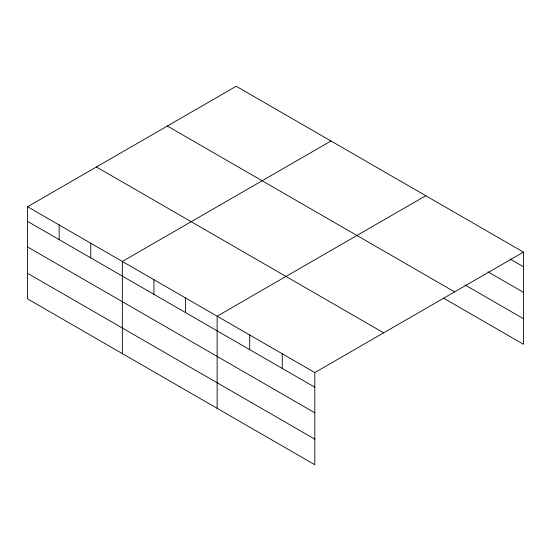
<?xml version="1.0" encoding="UTF-8"?>
<svg xmlns="http://www.w3.org/2000/svg" width="551" height="551" viewBox="0 0 551 551"><rect width="100%" height="100%" fill="white"/><g stroke="black" fill="none" stroke-linecap="round" stroke-linejoin="round"><path stroke-width="0.83" d="M314.807 412.795L314.807 372.579L27.55 206.735L27.55 298.876L314.807 464.727L314.807 412.795L27.55 246.951M27.55 206.735L236.193 86.273L523.45 252.124L523.45 344.265L443.541 298.132M330.986 141.008L122.343 261.463L122.343 353.604M425.785 195.736L217.142 316.191L217.142 408.339M314.807 372.579L523.45 252.124M510.13 259.073L523.45 266.767M487.931 271.836L523.45 292.34M464.996 284.943L523.45 318.692M167.339 126.027L454.596 291.872M96.404 166.981L383.661 332.832M27.55 221.378L314.807 387.222M27.55 273.303L314.807 439.147M282.25 353.783L282.25 368.426M249.693 334.987L249.693 349.63M185.542 297.953L185.542 312.589M153.943 279.708L153.943 294.351M90.75 243.218L90.75 257.861M59.15 224.98L59.15 239.616"/></g></svg>
